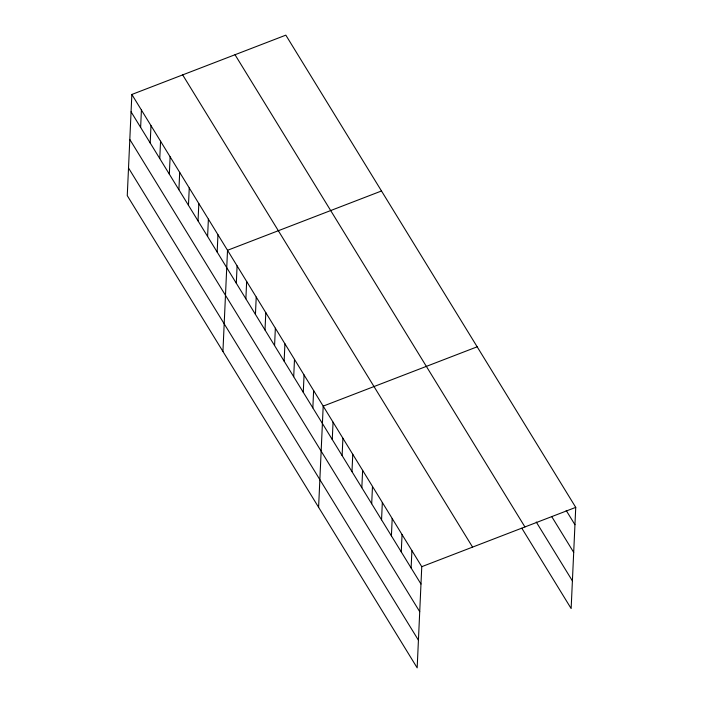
<?xml version="1.0" encoding="UTF-8"?>
<svg xmlns="http://www.w3.org/2000/svg" width="703" height="703" viewBox="0 0 703 703"><rect width="100%" height="100%" fill="white"/><g stroke="black" fill="none" stroke-linecap="round" stroke-linejoin="round"><path stroke-width="1.05" d="M131.856 94.466L127.261 195.627L417.169 667.85L421.765 566.68L131.856 94.466L285.831 35.15L575.739 507.373L571.144 608.534L521.863 528.261M140.635 127.392L141.417 110.046M150.196 142.981L150.987 125.626M159.766 158.562L160.556 141.215M169.335 174.142L170.126 156.795M178.905 189.731L179.687 172.376M188.466 205.311L189.256 187.965M198.035 220.891L198.826 203.545M207.605 236.48L208.387 219.125M217.165 252.061L217.956 234.714M222.93 351.465L227.526 250.294L381.501 190.979M236.305 283.23L237.096 265.875M245.874 298.81L246.656 281.464M255.435 314.39L256.226 297.044M265.005 329.979L265.796 312.624M274.574 345.56L275.356 328.213M284.135 361.14L284.926 343.793M293.705 376.729L294.495 359.374M303.274 392.309L304.065 374.963M312.844 407.889L313.626 390.543M318.6 507.294L323.195 406.123L477.17 346.816M332.264 439.533L333.055 422.187M342.124 455.588L342.906 438.241M351.975 471.643L352.765 454.296M361.834 487.697L362.625 470.351M371.694 503.752L372.485 486.406M381.553 519.807L382.335 502.46M391.404 535.862L392.195 518.515M401.264 551.917L402.054 534.57M411.123 567.98L411.905 550.625M421.765 566.68L575.739 507.373M566.187 510.448L574.949 524.719M551.793 516.705L573.701 552.382M536.257 522.013L572.4 580.88M235.013 54.72L524.93 526.942M182.666 74.887L472.574 547.11M131.066 111.812L420.974 584.035M129.809 139.475L419.717 611.689M128.517 167.973L418.426 640.187"/></g></svg>
